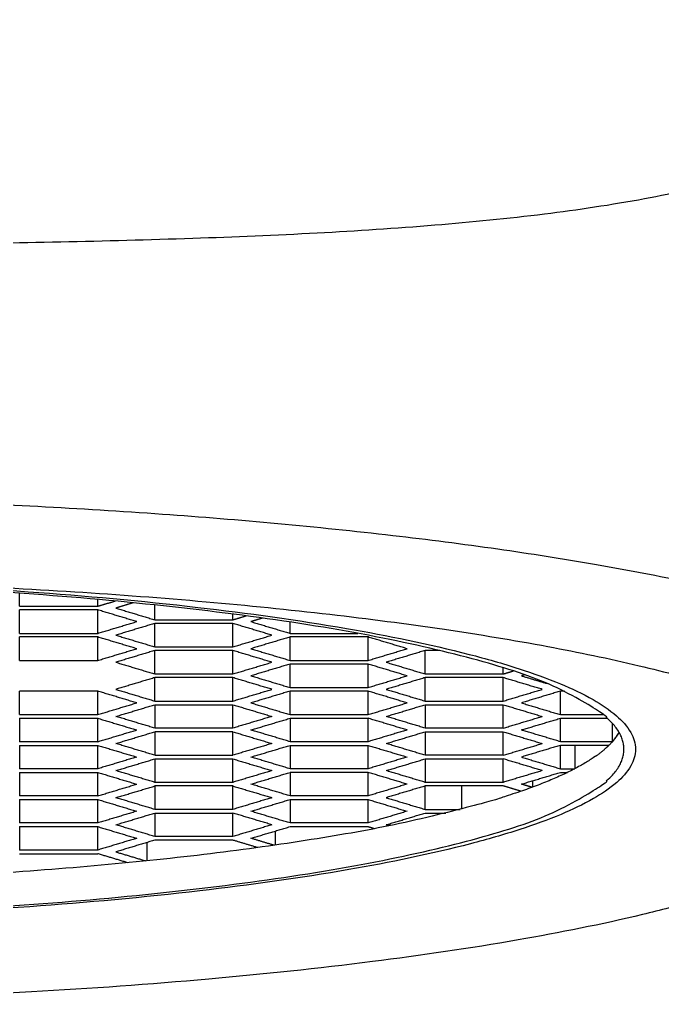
# Model space of a CAD drawing. Extents: x -14459 to -13865, y -11108 to -10688.
# Drawn here: x -14256.26 to -14250.46, y -10849.45 to -10840.59 of the extents above; entities that cross this region are included whole.
import ezdxf

# ---------------------------------------------------------------- set-up
doc = ezdxf.new("R2010")
doc.units = 0
doc.header["$LTSCALE"] = 7
doc.layers.get('0').update_dxf_attribs({"color": 2, "linetype": 'CONTINUOUS'})
doc.layers.add('DWG', color=7, linetype='CONTINUOUS')
doc.layers.add('FL0712_BODY_R2SHAPE', color=7, linetype='CONTINUOUS')

msp = doc.modelspace()

# ---------------------------------------------------------------- linework, layer by layer
at = {"ltscale": 0.6}
for points in [[(-14256.25533, -10845.87896), (-14256.25533, -10845.82013), (-14256.25533, -10845.76131)], [(-14255.55191, -10845.87896), (-14255.55191, -10845.84825), (-14255.55191, -10845.81754)], [(-14255.55191, -10845.87896), (-14255.47366, -10845.85542), (-14255.39541, -10845.83188)], [(-14255.23058, -10845.84777), (-14255.30963, -10845.87154), (-14255.38868, -10845.89532)], [(-14255.03697, -10846.0011), (-14255.03697, -10845.93429), (-14255.03697, -10845.86748)], [(-14256.25533, -10845.87896), (-14255.90362, -10845.87896), (-14255.55191, -10845.87896)], [(-14256.25533, -10846.12325), (-14256.25533, -10846.01747), (-14256.25533, -10845.91168)], [(-14255.55191, -10845.91168), (-14255.90362, -10845.91168), (-14256.25533, -10845.91168)], [(-14255.55191, -10846.12325), (-14255.55191, -10846.01747), (-14255.55191, -10845.91168)], [(-14255.2002, -10846.01747), (-14255.37605, -10845.96458), (-14255.55191, -10845.91168)], [(-14255.38868, -10845.89532), (-14255.21282, -10845.94821), (-14255.03697, -10846.0011)], [(-14254.33355, -10846.0011), (-14254.33355, -10845.97532), (-14254.33355, -10845.94954)], [(-14255.55191, -10846.12325), (-14255.37605, -10846.07036), (-14255.2002, -10846.01747)], [(-14255.03697, -10846.03383), (-14255.21282, -10846.08672), (-14255.38868, -10846.13962)], [(-14255.03697, -10846.0011), (-14254.68526, -10846.0011), (-14254.33355, -10846.0011)], [(-14255.03697, -10846.2454), (-14255.03697, -10846.13962), (-14255.03697, -10846.03383)], [(-14254.33355, -10846.03383), (-14254.68526, -10846.03383), (-14255.03697, -10846.03383)], [(-14254.33355, -10846.0011), (-14254.27391, -10845.98317), (-14254.21428, -10845.96523)], [(-14254.33355, -10846.2454), (-14254.33355, -10846.13962), (-14254.33355, -10846.03383)], [(-14253.98183, -10846.13962), (-14254.15769, -10846.08672), (-14254.33355, -10846.03383)], [(-14254.06475, -10845.98572), (-14254.11753, -10846.00159), (-14254.17032, -10846.01747)], [(-14254.17032, -10846.01747), (-14253.99446, -10846.07036), (-14253.8186, -10846.12325)], [(-14253.8186, -10846.12325), (-14253.8186, -10846.07238), (-14253.8186, -10846.02152)], [(-14256.25533, -10846.12325), (-14255.90362, -10846.12325), (-14255.55191, -10846.12325)], [(-14255.38868, -10846.13962), (-14255.21282, -10846.19251), (-14255.03697, -10846.2454)], [(-14254.33355, -10846.2454), (-14254.15769, -10846.19251), (-14253.98183, -10846.13962)], [(-14253.8186, -10846.12325), (-14253.51282, -10846.12325), (-14253.20704, -10846.12325)], [(-14256.25533, -10846.36755), (-14256.25533, -10846.26176), (-14256.25533, -10846.15598)], [(-14255.55191, -10846.15598), (-14255.90362, -10846.15598), (-14256.25533, -10846.15598)], [(-14255.55191, -10846.36755), (-14255.55191, -10846.26176), (-14255.55191, -10846.15598)], [(-14255.2002, -10846.26176), (-14255.37605, -10846.20887), (-14255.55191, -10846.15598)], [(-14253.8186, -10846.15598), (-14253.99446, -10846.20887), (-14254.17032, -10846.26176)], [(-14253.8186, -10846.36755), (-14253.8186, -10846.26176), (-14253.8186, -10846.15598)], [(-14253.11518, -10846.15598), (-14253.46689, -10846.15598), (-14253.8186, -10846.15598)], [(-14253.11518, -10846.36755), (-14253.11518, -10846.26176), (-14253.11518, -10846.15598)], [(-14252.76347, -10846.26176), (-14252.93933, -10846.20887), (-14253.11518, -10846.15598)], [(-14255.55191, -10846.36755), (-14255.37605, -10846.31466), (-14255.2002, -10846.26176)], [(-14255.03697, -10846.27813), (-14255.21282, -10846.33102), (-14255.38868, -10846.38391)], [(-14255.03697, -10846.2454), (-14254.68526, -10846.2454), (-14254.33355, -10846.2454)], [(-14255.03697, -10846.4897), (-14255.03697, -10846.38391), (-14255.03697, -10846.27813)], [(-14254.33355, -10846.27813), (-14254.68526, -10846.27813), (-14255.03697, -10846.27813)], [(-14254.33355, -10846.4897), (-14254.33355, -10846.38391), (-14254.33355, -10846.27813)], [(-14253.98183, -10846.38391), (-14254.15769, -10846.33102), (-14254.33355, -10846.27813)], [(-14254.17032, -10846.26176), (-14253.99446, -10846.31466), (-14253.8186, -10846.36755)], [(-14253.11518, -10846.36755), (-14252.93933, -10846.31466), (-14252.76347, -10846.26176)], [(-14252.60024, -10846.27813), (-14252.7761, -10846.33102), (-14252.95195, -10846.38391)], [(-14252.60024, -10846.4897), (-14252.60024, -10846.38391), (-14252.60024, -10846.27813)], [(-14252.46763, -10846.27813), (-14252.53393, -10846.27813), (-14252.60024, -10846.27813)], [(-14256.25533, -10846.36755), (-14255.90362, -10846.36755), (-14255.55191, -10846.36755)], [(-14255.38868, -10846.38391), (-14255.21282, -10846.4368), (-14255.03697, -10846.4897)], [(-14254.33355, -10846.4897), (-14254.15769, -10846.4368), (-14253.98183, -10846.38391)], [(-14253.8186, -10846.40028), (-14253.99446, -10846.45317), (-14254.17032, -10846.50606)], [(-14253.8186, -10846.36755), (-14253.46689, -10846.36755), (-14253.11518, -10846.36755)], [(-14253.8186, -10846.61184), (-14253.8186, -10846.50606), (-14253.8186, -10846.40028)], [(-14253.11518, -10846.40028), (-14253.46689, -10846.40028), (-14253.8186, -10846.40028)], [(-14253.11518, -10846.61184), (-14253.11518, -10846.50606), (-14253.11518, -10846.40028)], [(-14252.76347, -10846.50606), (-14252.93933, -10846.45317), (-14253.11518, -10846.40028)], [(-14252.95195, -10846.38391), (-14252.7761, -10846.4368), (-14252.60024, -10846.4897)], [(-14255.03697, -10846.4897), (-14254.68526, -10846.4897), (-14254.33355, -10846.4897)], [(-14252.60024, -10846.4897), (-14252.24853, -10846.4897), (-14251.89682, -10846.4897)], [(-14251.89682, -10846.4897), (-14251.89682, -10846.46209), (-14251.89682, -10846.43449)], [(-14251.89682, -10846.4897), (-14251.85256, -10846.47639), (-14251.8083, -10846.46307)], [(-14255.03697, -10846.52243), (-14255.21282, -10846.57532), (-14255.38868, -10846.62821)], [(-14255.03697, -10846.73399), (-14255.03697, -10846.62821), (-14255.03697, -10846.52243)], [(-14254.33355, -10846.52243), (-14254.68526, -10846.52243), (-14255.03697, -10846.52243)], [(-14254.33355, -10846.73399), (-14254.33355, -10846.62821), (-14254.33355, -10846.52243)], [(-14253.98183, -10846.62821), (-14254.15769, -10846.57532), (-14254.33355, -10846.52243)], [(-14254.17032, -10846.50606), (-14253.99446, -10846.55895), (-14253.8186, -10846.61184)], [(-14253.11518, -10846.61184), (-14252.93933, -10846.55895), (-14252.76347, -10846.50606)], [(-14252.60024, -10846.52243), (-14252.7761, -10846.57532), (-14252.95195, -10846.62821)], [(-14252.60024, -10846.73399), (-14252.60024, -10846.62821), (-14252.60024, -10846.52243)], [(-14251.89682, -10846.52243), (-14252.24853, -10846.52243), (-14252.60024, -10846.52243)], [(-14251.89682, -10846.73399), (-14251.89682, -10846.62821), (-14251.89682, -10846.52243)], [(-14251.5451, -10846.62821), (-14251.72096, -10846.57532), (-14251.89682, -10846.52243)], [(-14251.70646, -10846.4979), (-14251.72003, -10846.50198), (-14251.73359, -10846.50606)], [(-14251.73359, -10846.50606), (-14251.61705, -10846.54111), (-14251.50051, -10846.57616)], [(-14256.25533, -10846.85614), (-14256.25533, -10846.75036), (-14256.25533, -10846.64457)], [(-14255.55191, -10846.64457), (-14255.90362, -10846.64457), (-14256.25533, -10846.64457)], [(-14255.55191, -10846.85614), (-14255.55191, -10846.75036), (-14255.55191, -10846.64457)], [(-14255.2002, -10846.75036), (-14255.37605, -10846.69747), (-14255.55191, -10846.64457)], [(-14255.38868, -10846.62821), (-14255.21282, -10846.6811), (-14255.03697, -10846.73399)], [(-14254.33355, -10846.73399), (-14254.15769, -10846.6811), (-14253.98183, -10846.62821)], [(-14253.8186, -10846.64457), (-14253.99446, -10846.69747), (-14254.17032, -10846.75036)], [(-14253.8186, -10846.61184), (-14253.46689, -10846.61184), (-14253.11518, -10846.61184)], [(-14253.8186, -10846.85614), (-14253.8186, -10846.75036), (-14253.8186, -10846.64457)], [(-14253.11518, -10846.64457), (-14253.46689, -10846.64457), (-14253.8186, -10846.64457)], [(-14253.11518, -10846.85614), (-14253.11518, -10846.75036), (-14253.11518, -10846.64457)], [(-14252.76347, -10846.75036), (-14252.93933, -10846.69747), (-14253.11518, -10846.64457)], [(-14252.95195, -10846.62821), (-14252.7761, -10846.6811), (-14252.60024, -10846.73399)], [(-14251.89682, -10846.73399), (-14251.72096, -10846.6811), (-14251.5451, -10846.62821)], [(-14251.38188, -10846.64457), (-14251.55773, -10846.69747), (-14251.73359, -10846.75036)], [(-14251.38188, -10846.85614), (-14251.38188, -10846.75036), (-14251.38188, -10846.64457)], [(-14251.34492, -10846.64457), (-14251.3634, -10846.64457), (-14251.38188, -10846.64457)], [(-14255.55191, -10846.85614), (-14255.37605, -10846.80325), (-14255.2002, -10846.75036)], [(-14255.03697, -10846.73399), (-14254.68526, -10846.73399), (-14254.33355, -10846.73399)], [(-14254.17032, -10846.75036), (-14253.99446, -10846.80325), (-14253.8186, -10846.85614)], [(-14253.11518, -10846.85614), (-14252.93933, -10846.80325), (-14252.76347, -10846.75036)], [(-14252.60024, -10846.73399), (-14252.24853, -10846.73399), (-14251.89682, -10846.73399)], [(-14251.73359, -10846.75036), (-14251.55773, -10846.80325), (-14251.38188, -10846.85614)], [(-14255.38868, -10846.87251), (-14255.21282, -10846.81961), (-14255.03697, -10846.76672)], [(-14255.03697, -10846.76672), (-14255.03697, -10846.87251), (-14255.03697, -10846.97829)], [(-14255.03697, -10846.76672), (-14254.68526, -10846.76672), (-14254.33355, -10846.76672)], [(-14254.33355, -10846.97829), (-14254.33355, -10846.87251), (-14254.33355, -10846.76672)], [(-14254.33355, -10846.76672), (-14254.15769, -10846.81961), (-14253.98183, -10846.87251)], [(-14252.95195, -10846.87251), (-14252.7761, -10846.81961), (-14252.60024, -10846.76672)], [(-14252.60024, -10846.76672), (-14252.60024, -10846.87251), (-14252.60024, -10846.97829)], [(-14252.60024, -10846.76672), (-14252.24853, -10846.76672), (-14251.89682, -10846.76672)], [(-14251.89682, -10846.97829), (-14251.89682, -10846.87251), (-14251.89682, -10846.76672)], [(-14251.89682, -10846.76672), (-14251.72096, -10846.81961), (-14251.5451, -10846.87251)], [(-14256.25533, -10846.85614), (-14255.90362, -10846.85614), (-14255.55191, -10846.85614)], [(-14256.25533, -10846.88887), (-14256.25533, -10846.99465), (-14256.25533, -10847.10044)], [(-14256.25533, -10846.88887), (-14255.90362, -10846.88887), (-14255.55191, -10846.88887)], [(-14255.55191, -10847.10044), (-14255.55191, -10846.99465), (-14255.55191, -10846.88887)], [(-14255.55191, -10846.88887), (-14255.37605, -10846.94176), (-14255.2002, -10846.99465)], [(-14255.03697, -10846.97829), (-14255.21282, -10846.9254), (-14255.38868, -10846.87251)], [(-14253.98183, -10846.87251), (-14254.15769, -10846.9254), (-14254.33355, -10846.97829)], [(-14254.17032, -10846.99465), (-14253.99446, -10846.94176), (-14253.8186, -10846.88887)], [(-14253.8186, -10846.85614), (-14253.46689, -10846.85614), (-14253.11518, -10846.85614)], [(-14253.8186, -10846.88887), (-14253.8186, -10846.99465), (-14253.8186, -10847.10044)], [(-14253.8186, -10846.88887), (-14253.46689, -10846.88887), (-14253.11518, -10846.88887)], [(-14253.11518, -10847.10044), (-14253.11518, -10846.99465), (-14253.11518, -10846.88887)], [(-14252.76347, -10846.99465), (-14252.93933, -10846.94176), (-14253.11518, -10846.88887)], [(-14252.60024, -10846.97829), (-14252.7761, -10846.9254), (-14252.95195, -10846.87251)], [(-14251.89682, -10846.97829), (-14251.72096, -10846.9254), (-14251.5451, -10846.87251)], [(-14251.73359, -10846.99465), (-14251.55773, -10846.94176), (-14251.38188, -10846.88887)], [(-14251.38188, -10846.85614), (-14251.1886, -10846.85614), (-14250.99533, -10846.85614)], [(-14251.38188, -10847.10044), (-14251.38188, -10846.99465), (-14251.38188, -10846.88887)], [(-14251.38188, -10846.88887), (-14251.16989, -10846.88887), (-14250.95791, -10846.88887)], [(-14250.91527, -10846.93184), (-14250.91527, -10847.01614), (-14250.91527, -10847.10044)], [(-14255.55191, -10847.10044), (-14255.37605, -10847.04755), (-14255.2002, -10846.99465)], [(-14255.38868, -10847.1168), (-14255.21282, -10847.06391), (-14255.03697, -10847.01102)], [(-14254.33355, -10846.97829), (-14254.68526, -10846.97829), (-14255.03697, -10846.97829)], [(-14255.03697, -10847.01102), (-14255.03697, -10847.1168), (-14255.03697, -10847.22258)], [(-14254.33355, -10847.01102), (-14254.68526, -10847.01102), (-14255.03697, -10847.01102)], [(-14254.33355, -10847.22258), (-14254.33355, -10847.1168), (-14254.33355, -10847.01102)], [(-14254.33355, -10847.01102), (-14254.15769, -10847.06391), (-14253.98183, -10847.1168)], [(-14253.8186, -10847.10044), (-14253.99446, -10847.04755), (-14254.17032, -10846.99465)], [(-14252.76347, -10846.99465), (-14252.93933, -10847.04755), (-14253.11518, -10847.10044)], [(-14252.95195, -10847.1168), (-14252.7761, -10847.06391), (-14252.60024, -10847.01102)], [(-14251.89682, -10846.97829), (-14252.24853, -10846.97829), (-14252.60024, -10846.97829)], [(-14252.60024, -10847.01102), (-14252.60024, -10847.1168), (-14252.60024, -10847.22258)], [(-14252.60024, -10847.01102), (-14252.24853, -10847.01102), (-14251.89682, -10847.01102)], [(-14251.89682, -10847.22258), (-14251.89682, -10847.1168), (-14251.89682, -10847.01102)], [(-14251.89682, -10847.01102), (-14251.72096, -10847.06391), (-14251.5451, -10847.1168)], [(-14251.38188, -10847.10044), (-14251.55773, -10847.04755), (-14251.73359, -10846.99465)], [(-14255.55191, -10847.10044), (-14255.90362, -10847.10044), (-14256.25533, -10847.10044)], [(-14253.11518, -10847.10044), (-14253.46689, -10847.10044), (-14253.8186, -10847.10044)], [(-14250.91527, -10847.10044), (-14251.14857, -10847.10044), (-14251.38188, -10847.10044)], [(-14256.25533, -10847.13317), (-14256.25533, -10847.23895), (-14256.25533, -10847.34473)], [(-14256.25533, -10847.13317), (-14255.90362, -10847.13317), (-14255.55191, -10847.13317)], [(-14255.55191, -10847.34473), (-14255.55191, -10847.23895), (-14255.55191, -10847.13317)], [(-14255.55191, -10847.13317), (-14255.37605, -10847.18606), (-14255.2002, -10847.23895)], [(-14255.03697, -10847.22258), (-14255.21282, -10847.16969), (-14255.38868, -10847.1168)], [(-14253.98183, -10847.1168), (-14254.15769, -10847.16969), (-14254.33355, -10847.22258)], [(-14254.17032, -10847.23895), (-14253.99446, -10847.18606), (-14253.8186, -10847.13317)], [(-14253.8186, -10847.13317), (-14253.8186, -10847.23895), (-14253.8186, -10847.34473)], [(-14253.8186, -10847.13317), (-14253.46689, -10847.13317), (-14253.11518, -10847.13317)], [(-14253.11518, -10847.34473), (-14253.11518, -10847.23895), (-14253.11518, -10847.13317)], [(-14253.11518, -10847.13317), (-14252.93933, -10847.18606), (-14252.76347, -10847.23895)], [(-14252.60024, -10847.22258), (-14252.7761, -10847.16969), (-14252.95195, -10847.1168)], [(-14251.89682, -10847.22258), (-14251.72096, -10847.16969), (-14251.5451, -10847.1168)], [(-14251.38188, -10847.13317), (-14251.55773, -10847.18606), (-14251.73359, -10847.23895)], [(-14251.38188, -10847.34473), (-14251.38188, -10847.23895), (-14251.38188, -10847.13317)], [(-14250.946, -10847.13317), (-14251.16394, -10847.13317), (-14251.38188, -10847.13317)], [(-14251.24988, -10847.34311), (-14251.24988, -10847.23814), (-14251.24988, -10847.13317)], [(-14255.2002, -10847.23895), (-14255.37605, -10847.29184), (-14255.55191, -10847.34473)], [(-14255.38868, -10847.3611), (-14255.21282, -10847.30821), (-14255.03697, -10847.25531)], [(-14255.03697, -10847.22258), (-14254.68526, -10847.22258), (-14254.33355, -10847.22258)], [(-14255.03697, -10847.25531), (-14255.03697, -10847.3611), (-14255.03697, -10847.46688)], [(-14255.03697, -10847.25531), (-14254.68526, -10847.25531), (-14254.33355, -10847.25531)], [(-14254.33355, -10847.46688), (-14254.33355, -10847.3611), (-14254.33355, -10847.25531)], [(-14254.33355, -10847.25531), (-14254.15769, -10847.30821), (-14253.98183, -10847.3611)], [(-14253.8186, -10847.34473), (-14253.99446, -10847.29184), (-14254.17032, -10847.23895)], [(-14252.76347, -10847.23895), (-14252.93933, -10847.29184), (-14253.11518, -10847.34473)], [(-14252.95195, -10847.3611), (-14252.7761, -10847.30821), (-14252.60024, -10847.25531)], [(-14251.89682, -10847.22258), (-14252.24853, -10847.22258), (-14252.60024, -10847.22258)], [(-14252.60024, -10847.25531), (-14252.60024, -10847.3611), (-14252.60024, -10847.46688)], [(-14252.60024, -10847.25531), (-14252.24853, -10847.25531), (-14251.89682, -10847.25531)], [(-14251.89682, -10847.46688), (-14251.89682, -10847.3611), (-14251.89682, -10847.25531)], [(-14251.5451, -10847.3611), (-14251.72096, -10847.30821), (-14251.89682, -10847.25531)], [(-14251.73359, -10847.23895), (-14251.55773, -10847.29184), (-14251.38188, -10847.34473)], [(-14255.55191, -10847.34473), (-14255.90362, -10847.34473), (-14256.25533, -10847.34473)], [(-14256.25533, -10847.37746), (-14256.25533, -10847.48325), (-14256.25533, -10847.58903)], [(-14256.25533, -10847.37746), (-14255.90362, -10847.37746), (-14255.55191, -10847.37746)], [(-14255.55191, -10847.58903), (-14255.55191, -10847.48325), (-14255.55191, -10847.37746)], [(-14255.55191, -10847.37746), (-14255.37605, -10847.43035), (-14255.2002, -10847.48325)], [(-14255.03697, -10847.46688), (-14255.21282, -10847.41399), (-14255.38868, -10847.3611)], [(-14253.98183, -10847.3611), (-14254.15769, -10847.41399), (-14254.33355, -10847.46688)], [(-14254.17032, -10847.48325), (-14253.99446, -10847.43035), (-14253.8186, -10847.37746)], [(-14253.11518, -10847.34473), (-14253.46689, -10847.34473), (-14253.8186, -10847.34473)], [(-14253.8186, -10847.37746), (-14253.8186, -10847.48325), (-14253.8186, -10847.58903)], [(-14253.11518, -10847.37746), (-14253.46689, -10847.37746), (-14253.8186, -10847.37746)], [(-14253.11518, -10847.58903), (-14253.11518, -10847.48325), (-14253.11518, -10847.37746)], [(-14252.76347, -10847.48325), (-14252.93933, -10847.43035), (-14253.11518, -10847.37746)], [(-14252.60024, -10847.46688), (-14252.7761, -10847.41399), (-14252.95195, -10847.3611)], [(-14251.5451, -10847.3611), (-14251.72096, -10847.41399), (-14251.89682, -10847.46688)], [(-14251.73359, -10847.48325), (-14251.55773, -10847.43035), (-14251.38188, -10847.37746)], [(-14251.38188, -10847.34473), (-14251.31743, -10847.34473), (-14251.25299, -10847.34473)], [(-14251.38188, -10847.37746), (-14251.34986, -10847.37746), (-14251.31785, -10847.37746)], [(-14254.33355, -10847.46688), (-14254.68526, -10847.46688), (-14255.03697, -10847.46688)], [(-14251.89682, -10847.46688), (-14252.24853, -10847.46688), (-14252.60024, -10847.46688)], [(-14251.63338, -10847.45311), (-14251.63338, -10847.48189), (-14251.63338, -10847.51066)], [(-14255.55191, -10847.58903), (-14255.37605, -10847.53614), (-14255.2002, -10847.48325)], [(-14255.38868, -10847.60539), (-14255.21282, -10847.5525), (-14255.03697, -10847.49961)], [(-14255.03697, -10847.49961), (-14255.03697, -10847.60539), (-14255.03697, -10847.71118)], [(-14254.33355, -10847.49961), (-14254.68526, -10847.49961), (-14255.03697, -10847.49961)], [(-14254.33355, -10847.71118), (-14254.33355, -10847.60539), (-14254.33355, -10847.49961)], [(-14254.33355, -10847.49961), (-14254.15769, -10847.5525), (-14253.98183, -10847.60539)], [(-14253.8186, -10847.58903), (-14253.99446, -10847.53614), (-14254.17032, -10847.48325)], [(-14252.76347, -10847.48325), (-14252.93933, -10847.53614), (-14253.11518, -10847.58903)], [(-14252.60024, -10847.49961), (-14252.7761, -10847.5525), (-14252.95195, -10847.60539)], [(-14252.60024, -10847.71118), (-14252.60024, -10847.60539), (-14252.60024, -10847.49961)], [(-14251.89682, -10847.49961), (-14252.24853, -10847.49961), (-14252.60024, -10847.49961)], [(-14252.27134, -10847.70773), (-14252.27134, -10847.60367), (-14252.27134, -10847.49961)], [(-14251.73682, -10847.54773), (-14251.81682, -10847.52367), (-14251.89682, -10847.49961)], [(-14251.63743, -10847.51217), (-14251.68551, -10847.49771), (-14251.73359, -10847.48325)], [(-14255.55191, -10847.58903), (-14255.90362, -10847.58903), (-14256.25533, -10847.58903)], [(-14256.25533, -10847.62176), (-14256.25533, -10847.72754), (-14256.25533, -10847.83333)], [(-14256.25533, -10847.62176), (-14255.90362, -10847.62176), (-14255.55191, -10847.62176)], [(-14255.55191, -10847.83333), (-14255.55191, -10847.72754), (-14255.55191, -10847.62176)], [(-14255.55191, -10847.62176), (-14255.37605, -10847.67465), (-14255.2002, -10847.72754)], [(-14255.03697, -10847.71118), (-14255.21282, -10847.65829), (-14255.38868, -10847.60539)], [(-14253.98183, -10847.60539), (-14254.15769, -10847.65829), (-14254.33355, -10847.71118)], [(-14254.17032, -10847.72754), (-14253.99446, -10847.67465), (-14253.8186, -10847.62176)], [(-14253.11518, -10847.58903), (-14253.46689, -10847.58903), (-14253.8186, -10847.58903)], [(-14253.8186, -10847.62176), (-14253.8186, -10847.72754), (-14253.8186, -10847.83333)], [(-14253.8186, -10847.62176), (-14253.46689, -10847.62176), (-14253.11518, -10847.62176)], [(-14253.11518, -10847.83333), (-14253.11518, -10847.72754), (-14253.11518, -10847.62176)], [(-14253.11518, -10847.62176), (-14252.93933, -10847.67465), (-14252.76347, -10847.72754)], [(-14252.95195, -10847.60539), (-14252.7761, -10847.65829), (-14252.60024, -10847.71118)], [(-14255.2002, -10847.72754), (-14255.37605, -10847.78043), (-14255.55191, -10847.83333)], [(-14254.33355, -10847.71118), (-14254.68526, -10847.71118), (-14255.03697, -10847.71118)], [(-14253.8186, -10847.83333), (-14253.99446, -10847.78043), (-14254.17032, -10847.72754)], [(-14252.76347, -10847.72754), (-14252.93933, -10847.78043), (-14253.11518, -10847.83333)], [(-14252.60024, -10847.71118), (-14252.4424, -10847.71118), (-14252.28456, -10847.71118)], [(-14255.38868, -10847.84969), (-14255.21282, -10847.7968), (-14255.03697, -10847.74391)], [(-14255.03697, -10847.74391), (-14255.03697, -10847.84969), (-14255.03697, -10847.95547)], [(-14255.03697, -10847.74391), (-14254.68526, -10847.74391), (-14254.33355, -10847.74391)], [(-14254.33355, -10847.95547), (-14254.33355, -10847.84969), (-14254.33355, -10847.74391)], [(-14253.98183, -10847.84969), (-14254.15769, -10847.7968), (-14254.33355, -10847.74391)], [(-14252.95195, -10847.84969), (-14252.7761, -10847.7968), (-14252.60024, -10847.74391)], [(-14252.60024, -10847.74391), (-14252.5072, -10847.74391), (-14252.41416, -10847.74391)], [(-14255.55191, -10847.83333), (-14255.90362, -10847.83333), (-14256.25533, -10847.83333)], [(-14256.25533, -10847.86606), (-14256.25533, -10847.97184), (-14256.25533, -10848.07762)], [(-14256.25533, -10847.86606), (-14255.90362, -10847.86606), (-14255.55191, -10847.86606)], [(-14255.55191, -10848.07762), (-14255.55191, -10847.97184), (-14255.55191, -10847.86606)], [(-14255.55191, -10847.86606), (-14255.37605, -10847.91895), (-14255.2002, -10847.97184)], [(-14255.03697, -10847.95547), (-14255.21282, -10847.90258), (-14255.38868, -10847.84969)], [(-14253.98183, -10847.84969), (-14254.15769, -10847.90258), (-14254.33355, -10847.95547)], [(-14254.17032, -10847.97184), (-14253.99446, -10847.91895), (-14253.8186, -10847.86606)], [(-14253.95238, -10847.90629), (-14253.95238, -10847.96979), (-14253.95238, -10848.03329)], [(-14253.11518, -10847.83333), (-14253.46689, -10847.83333), (-14253.8186, -10847.83333)], [(-14253.8186, -10847.86606), (-14253.46689, -10847.86606), (-14253.11518, -10847.86606)], [(-14253.11518, -10847.86606), (-14253.08608, -10847.87481), (-14253.05697, -10847.88356)], [(-14252.92554, -10847.85763), (-14252.93875, -10847.85366), (-14252.95195, -10847.84969)], [(-14252.91799, -10847.83948), (-14252.91799, -10847.84779), (-14252.91799, -10847.85611)], [(-14255.2002, -10847.97184), (-14255.37605, -10848.02473), (-14255.55191, -10848.07762)], [(-14255.03697, -10847.9882), (-14255.21282, -10848.0411), (-14255.38868, -10848.09399)], [(-14254.33355, -10847.95547), (-14254.68526, -10847.95547), (-14255.03697, -10847.95547)], [(-14254.33355, -10847.9882), (-14254.68526, -10847.9882), (-14255.03697, -10847.9882)], [(-14254.10963, -10848.05555), (-14254.22159, -10848.02188), (-14254.33355, -10847.9882)], [(-14253.96157, -10848.03462), (-14254.06594, -10848.00323), (-14254.17032, -10847.97184)], [(-14255.55191, -10848.07762), (-14255.90362, -10848.07762), (-14256.25533, -10848.07762)], [(-14255.10608, -10848.17471), (-14255.10608, -10848.09185), (-14255.10608, -10848.00899)], [(-14256.25533, -10848.11035), (-14255.90362, -10848.11035), (-14255.55191, -10848.11035)], [(-14255.28009, -10848.19211), (-14255.416, -10848.15123), (-14255.55191, -10848.11035)], [(-14255.38868, -10848.09399), (-14255.25268, -10848.13489), (-14255.11668, -10848.1758)]]:
    msp.add_open_spline(points, degree=2, dxfattribs=at)
for points, weights in [([(-14250.85185, -10847.01751), (-14250.90122, -10847.09921), (-14250.97414, -10847.16081)], [1, 0.986756824, 1]), ([(-14250.85406, -10847.0137), (-14250.87977, -10847.06052), (-14250.91527, -10847.10044)], [1, 0.993692573485, 1]), ([(-14251.06457, -10847.23182), (-14251.00125, -10847.18735), (-14250.946, -10847.13317)], [1, 0.996660464943, 1])]:
    msp.add_rational_spline(points, weights, degree=2, dxfattribs=at)
msp.add_rational_spline([(-14251.06473, -10847.2316), (-14252.70972, -10848.38618), (-14259.55912, -10848.38618), (-14266.32401, -10848.38618), (-14268.0276, -10847.24932)], [0.919661735513, 0.755159574898, 1, 0.75744780317, 0.91662268234], degree=2, knots=[-34.3485945, -34.3485945, -34.3485945, -18.7090217, -18.7090217, -3.2156131, -3.2156131, -3.2156131], dxfattribs=at)
at = {"layer": 'DWG'}
for points, knots in [([(-14259.55912, -10844.88851), (-14258.77864, -10844.88851), (-14257.2466, -10844.91422), (-14255.02273, -10845.02911), (-14253.26547, -10845.18829), (-14251.96904, -10845.354), (-14251.09871, -10845.48987), (-14250.30961, -10845.63957), (-14249.60918, -10845.80156), (-14249.00395, -10845.97414), (-14248.49898, -10846.1555), (-14248.0986, -10846.34378), (-14247.83712, -10846.51557), (-14247.69015, -10846.65953), (-14247.61552, -10846.7619), (-14247.56966, -10846.86617), (-14247.55912, -10846.93787), (-14247.55912, -10846.97229)], [0, 0, 0, 0, 0.1876335, 0.3682777, 0.5352454, 0.6116701, 0.6824544, 0.746982, 0.8047184, 0.8552292, 0.898211, 0.9335495, 0.9614507, 0.9728666, 0.9828443, 0.9917249, 1, 1, 1, 1]), ([(-14268.41363, -10847.16835), (-14268.41437, -10847.22172), (-14268.37496, -10847.33768), (-14268.23265, -10847.48912), (-14268.01437, -10847.6329), (-14267.71721, -10847.77243), (-14267.34319, -10847.9062), (-14266.7032, -10848.08774), (-14265.73817, -10848.28269), (-14264.4107, -10848.46589), (-14262.89988, -10848.6027), (-14261.26201, -10848.68689), (-14259.55671, -10848.71572), (-14257.84932, -10848.68671), (-14256.20529, -10848.60192), (-14254.69001, -10848.46387), (-14253.36284, -10848.28004), (-14252.4012, -10848.08415), (-14251.76613, -10847.90361), (-14251.39517, -10847.76979), (-14251.10068, -10847.63115), (-14250.8839, -10847.48756), (-14250.74299, -10847.33707), (-14250.68677, -10847.16877), (-14250.74313, -10846.99758), (-14250.88582, -10846.84866), (-14251.10377, -10846.70307), (-14251.40104, -10846.56478), (-14251.77492, -10846.43021), (-14252.41502, -10846.24916), (-14253.38005, -10846.05389), (-14254.70757, -10845.8709), (-14256.21835, -10845.73394), (-14257.85623, -10845.64985), (-14259.56152, -10845.62097), (-14261.26892, -10845.65001), (-14262.91295, -10845.73478), (-14264.42824, -10845.87284), (-14265.75539, -10846.05666), (-14266.71701, -10846.25256), (-14267.35205, -10846.43311), (-14267.72307, -10846.56691), (-14268.01769, -10846.70561), (-14268.23434, -10846.84904), (-14268.3753, -10846.99983), (-14268.41439, -10847.11525), (-14268.41363, -10847.16835)], [0, 0, 0, 0, 0.1587165, 0.3565888, 0.6146475, 0.9412355, 1.3388856, 1.8060348, 2.9356269, 4.2901658, 5.8250622, 7.485466, 9.2095623, 10.9408816, 12.6076934, 14.1473713, 15.5045493, 16.6257971, 17.0894137, 17.484022, 17.8081211, 18.0643489, 18.2610944, 18.4191535, 18.5779376, 18.7758445, 19.0338375, 19.3603357, 19.7579613, 20.2251454, 21.3548456, 22.7093717, 24.2442128, 25.9046323, 27.6287596, 29.3600569, 31.0268499, 32.5665658, 33.9237533, 35.0449244, 35.508523, 35.9031648, 36.2273505, 36.4836337, 36.6803344, 36.8383224, 36.8383224, 36.8383224, 36.8383224]), ([(-14259.55912, -10845.63074), (-14258.70467, -10845.63074), (-14257.43706, -10845.65598), (-14255.77582, -10845.74262), (-14254.59623, -10845.83132), (-14253.48504, -10845.94314), (-14252.45752, -10846.07647), (-14251.52771, -10846.22933), (-14250.70828, -10846.39944), (-14250.00989, -10846.58411), (-14249.44181, -10846.78062), (-14249.05725, -10846.96231), (-14248.8263, -10847.11746), (-14248.70184, -10847.2274), (-14248.61376, -10847.33971), (-14248.56336, -10847.45546), (-14248.55397, -10847.57406), (-14248.58669, -10847.6914), (-14248.65843, -10847.8051), (-14248.76688, -10847.91597), (-14248.91154, -10848.02481), (-14249.02327, -10848.09099), (-14249.0846, -10848.12419)], [0, 0, 0, 0, 0.2091151, 0.3101768, 0.407096, 0.4985916, 0.5834681, 0.6606385, 0.7291511, 0.7882232, 0.8372966, 0.8761493, 0.8918531, 0.9052496, 0.9166342, 0.9265217, 0.9357055, 0.9451683, 0.9558126, 0.9682732, 0.9829322, 1, 1, 1, 1]), ([(-14249.0846, -10848.12419), (-14249.18097, -10848.17637), (-14249.39703, -10848.27714), (-14249.75773, -10848.41222), (-14250.17876, -10848.54228), (-14250.85022, -10848.71622), (-14251.82132, -10848.90921), (-14253.12643, -10849.09988), (-14254.59026, -10849.25373), (-14256.75055, -10849.40735), (-14258.4223, -10849.451), (-14259.55912, -10849.451)], [0, 0, 0, 0, 0.0309601, 0.0672253, 0.1087474, 0.1553872, 0.2631279, 0.3882398, 0.5278987, 0.6788426, 1, 1, 1, 1])]:
    msp.add_open_spline(points, degree=3, knots=knots, dxfattribs=at)
msp.add_rational_spline([(-14268.30962, -10847.16835), (-14268.30962, -10845.64884), (-14259.55912, -10845.64884), (-14250.80862, -10845.64884), (-14250.80862, -10847.16835), (-14250.80862, -10848.68786), (-14259.55912, -10848.68786), (-14268.30962, -10848.68786), (-14268.30962, -10847.16835)], [1, 0.707106781187, 1, 0.707106781187, 1, 0.707106781187, 1, 0.707106781187, 1], degree=2, knots=[-74.8360867, -74.8360867, -74.8360867, -56.127065, -56.127065, -37.4180433, -37.4180433, -18.7090217, -18.7090217, 0, 0, 0], dxfattribs=at)
at = {"layer": 'FL0712_BODY_R2SHAPE', "color": 7, "linetype": 'Continuous'}
msp.add_open_spline([(-14259.55912, -10842.62685), (-14258.73148, -10842.62683), (-14257.1098, -10842.61692), (-14255.11396, -10842.57966), (-14253.59267, -10842.5162), (-14252.53568, -10842.44783), (-14251.55091, -10842.35076), (-14250.64838, -10842.2171), (-14249.95455, -10842.06446), (-14249.45065, -10841.91136), (-14249.10841, -10841.78419), (-14248.79359, -10841.64028), (-14248.50665, -10841.4842), (-14248.24427, -10841.32722), (-14248.00703, -10841.17334), (-14247.79524, -10841.02724), (-14247.60935, -10840.89403), (-14247.44938, -10840.7802), (-14247.31623, -10840.69014), (-14247.21107, -10840.62806), (-14247.1397, -10840.59526), (-14247.09694, -10840.58744), (-14247.07482, -10840.59019), (-14247.06054, -10840.60469), (-14247.05912, -10840.61759), (-14247.05912, -10840.62432)], degree=3, knots=[0, 0, 0, 0, 0.1919524, 0.3761177, 0.4629343, 0.5450682, 0.621749, 0.6923702, 0.7565763, 0.786282, 0.8144533, 0.8411882, 0.8664893, 0.8901727, 0.9120876, 0.9320593, 0.9498439, 0.9651221, 0.9776071, 0.9870847, 0.9934963, 0.9956143, 0.997149, 0.9984388, 1, 1, 1, 1], dxfattribs=at)

doc.saveas('drawing.dxf')
